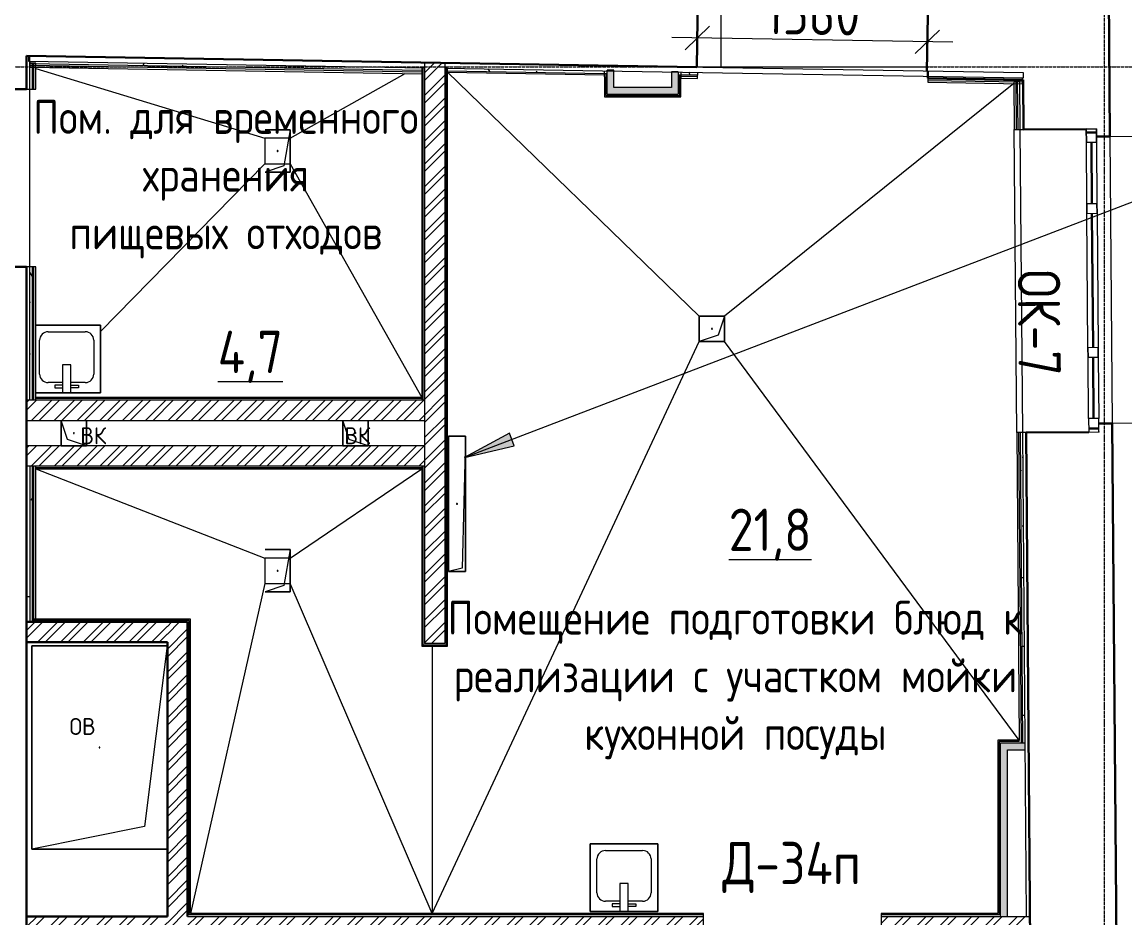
# Model space of a CAD drawing. Header units: millimetres. Extents: x 504091 to 2165846, y 135022 to 442887.
# Drawn here: x 1449105 to 1455621, y 336338 to 341631 of the extents above; entities that cross this region are included whole.
import ezdxf

# ---------------------------------------------------------------- set-up
doc = ezdxf.new("R2010")
doc.units = ezdxf.units.MM
doc.linetypes.add('ADSK_Линия сетки', pattern=[25, 20, -2.5, 0, -2.5])
doc.linetypes.add('осеваяX2', pattern=[4, 2.5, -0.5, 0.5, -0.5])
doc.layers.get('Defpoints').update_dxf_attribs({"color": 255})
for name, color, linetype, lineweight in [('_ Окна', 7, 'Continuous', 30), ('Аннотация', 7, 'Continuous', 9), ('Марки дверей', 7, 'Continuous', 20), ('Марки окон', 7, 'Continuous', 20), ('Марки помещений', 7, 'Continuous', 20), ('Обобщенные модели', 7, 'Continuous', 18), ('Окна', 7, 'Continuous', 18), ('Оси', 165, 'осеваяX2', 13), ('Перекрытие', 7, 'Continuous', 18), ('размеры', 7, 'Continuous', 9), ('Сантехника', 7, 'Continuous', 18), ('Стены внутренние', 7, 'Continuous', 18), ('Стены наружные', 7, 'Continuous', 18), ('Стены несущие', 7, 'Continuous', 30), ('Стены отделка', 7, 'Continuous', 30), ('Стены штриховка', 7, 'Continuous', 18)]:
    doc.layers.add(name, color=color, linetype=linetype, lineweight=lineweight)
doc.styles.add('GOST Common_1', font='GOST_Common.ttf', dxfattribs={"width": 0.9, "height": 250})
doc.styles.add('GOST Common_2', font='GOST_Common.ttf', dxfattribs={"width": 0.9, "height": 200})
doc.styles.add('GOST Common_5', font='GOST_Common.ttf', dxfattribs={"height": 250})
doc.dimstyles.new('ADSK_Основной_2_5_мм_Округление_до_1_мм', dxfattribs={"dimscale": 304.8, "dimtxt": 251.428749, "dimasz": 0.463911, "dimexe": 0.492126, "dimexo": 0.492126, "dimgap": 0.098425, "dimtad": 1, "dimdec": 0, "dimdsep": 46, "dimtxsty": 'GOST Common_1', "dimblk1": 'OBLIQUE', "dimblk2": 'OBLIQUE', "dimsah": 1, "dimcen": 0.09, "dimdle": 0.492126, "dimazin": 2, "dimtfac": 1, "dimtdec": 4, "dimtix": 1, "dimtmove": 0, "dimatfit": 3, "dimfxl": 0, "dimtvp": 1, "dimtolj": 1, "dimtzin": 0, "dimlwd": 20, "dimlwe": 20, "dimarcsym": 0})
pattern_1 = [(45, (1368096.43, 304821.34), (-67.35192, 67.35192), []), (45, (1368141.33, 304821.34), (-67.35192, 67.35192), [])]
pattern_2 = [(0, (1400150.29, 304821.34), (406.4, 101.6), [33.528, -271.272, 33.528, -271.272, -1625.6]), (0, (1400150.29, 304821.34), (406.4, 101.6), [-609.6, 33.528, -576.072, 33.528, -271.272, -711.2]), (0, (1400150.29, 304821.34), (406.4, 101.6), [-1524, 33.528, -169.672, 33.528, -474.472]), (120, (1400302.69, 304872.14), (-291.18818, 301.15272), [33.528, -271.272, 33.528, -271.272, -1625.6]), (120, (1400302.69, 304872.14), (-291.18818, 301.15272), [-609.6, 33.528, -576.072, 33.528, -271.272, -711.2]), (120, (1400302.69, 304872.14), (-291.18818, 301.15272), [-1524, 33.528, -169.672, 33.528, -474.472]), (240, (1400353.49, 305075.34), (-115.21182, -402.75272), [33.528, -271.272, 33.528, -271.272, -1625.6]), (240, (1400353.49, 305075.34), (-115.21182, -402.75272), [-609.6, 33.528, -576.072, 33.528, -271.272, -711.2]), (240, (1400353.49, 305075.34), (-115.21182, -402.75272), [-1524, 33.528, -169.672, 33.528, -474.472])]

# ---------------------------------------------------------------- blocks, each defined once
blk = doc.blocks.new('GM_Отверстие прямоугольное _в плите_ - Отверстие-1400855-План 1-го этажа')
at = {"layer": 'Обобщенные модели'}
for p, q in [((-75, -75), (-75, 75)), ((-75, 75), (75, 75)), ((75, 75), (-75, 75)), ((-75, 75), (-75, -75)), ((-37.5, 37.5), (75, 75)), ((75, 75), (75, -75)), ((75, -75), (75, 75)), ((-75, -75), (-37.5, 37.5)), ((75, -75), (-75, -75)), ((-75, -75), (75, -75))]:
    blk.add_line(p, q, dxfattribs=at)
for start, end in [(360, 180), (180, 360), (60, 165), (300, 360), (195, 270)]:
    blk.add_arc((0, 0), 2.5, start, end, dxfattribs=at)
blk = doc.blocks.new('GM_Отверстие прямоугольное _в плите_ - Отверстие-V16-План 1-го этажа')
at = {"layer": 'Обобщенные модели'}
for p, q in [((-75, -125), (-75, 125)), ((-75, 125), (73.3, 125)), ((73.3, 125), (-75, 125)), ((-75, 125), (-75, -125)), ((-75, -125), (-37.5, 87.5)), ((-37.5, 87.5), (73.3, 124.4)), ((73.3, -125), (-75, -125)), ((-75, -125), (73.3, -125))]:
    blk.add_line(p, q, dxfattribs=at)
for start, end in [(360, 180), (180, 360), (60, 165), (300, 360), (195, 270)]:
    blk.add_arc((0, 0), 2.5, start, end, dxfattribs=at)
blk = doc.blocks.new('GM_Отверстие прямоугольное _в плите_ - Отверстие-V19-План 1-го этажа')
at = {"layer": 'Обобщенные модели'}
for p, q in [((-75, -75), (-75, 75)), ((-75, 75), (74.7, 75)), ((74.7, 75), (-75, 75)), ((-75, 75), (-75, -75)), ((-37.5, 37.5), (74.7, 74.9)), ((-75, -75), (-37.5, 37.5)), ((74.7, -75), (-75, -75)), ((-75, -75), (74.7, -75))]:
    blk.add_line(p, q, dxfattribs=at)
for start, end in [(360, 180), (180, 360), (60, 165), (300, 360), (195, 270)]:
    blk.add_arc((0, 0), 2.5, start, end, dxfattribs=at)
blk = doc.blocks.new('GM_Отверстие прямоугольное _в плите_ - Отверстие-7234819-План 1-го этажа')
at = {"layer": 'Обобщенные модели'}
for p, q in [((-400, -600), (-400, 600)), ((-400, 600), (400, 600)), ((400, 600), (-400, 600)), ((-400, 600), (-400, -600)), ((-266.7, 466.7), (400, 600)), ((400, 600), (400, -600)), ((400, -600), (400, 600)), ((-400, -600), (-266.7, 466.7)), ((400, -600), (-400, -600)), ((-400, -600), (400, -600))]:
    blk.add_line(p, q, dxfattribs=at)
for start, end in [(360, 180), (180, 360), (60, 165), (300, 360), (195, 270)]:
    blk.add_arc((0, 0), 2.5, start, end, dxfattribs=at)
blk = doc.blocks.new('GM_Отверстие прямоугольное _в плите_ - Отверстие-V23-План 1-го этажа')
at = {"layer": 'Обобщенные модели'}
for p, q in [((-75, -75), (-75, 75)), ((-75, 75), (74.7, 75)), ((74.7, 75), (-75, 75)), ((-75, 75), (-75, -75)), ((-37.5, 37.5), (74.7, 74.9)), ((-75, -75), (-37.5, 37.5)), ((74.7, -75), (-75, -75)), ((-75, -75), (74.7, -75))]:
    blk.add_line(p, q, dxfattribs=at)
for start, end in [(360, 180), (180, 360), (60, 165), (300, 360), (195, 270)]:
    blk.add_arc((0, 0), 2.5, start, end, dxfattribs=at)
blk = doc.blocks.new('окно трехпол с фрамугой - 1750-2320_h___нов_-4200170-План 1-го этажа')
at = {"layer": '_ Окна', "lineweight": 18}
for p, q in [((-895, 115), (-895, 175)), ((-895, 175), (-815, 175)), ((-815, 175), (-815, 115)), ((-455, 115), (-455, 175)), ((-455, 175), (-395, 175)), ((-395, 175), (-395, 115)), ((395, 115), (395, 175)), ((395, 175), (455, 175)), ((455, 175), (455, 115)), ((815, 175), (815, 115)), ((895, 175), (815, 175)), ((895, 115), (895, 175)), ((-815, 115), (-895, 115)), ((-395, 115), (-455, 115)), ((455, 115), (395, 115)), ((815, 115), (895, 115))]:
    blk.add_line(p, q, dxfattribs=at)
at = {"layer": '_ Окна'}
for p, q in [((-875, 115), (-875, 175)), ((-815, 145), (-455, 145)), ((-395, 145), (395, 145)), ((455, 145), (815, 145)), ((875, 115), (875, 175))]:
    blk.add_line(p, q, dxfattribs=at)
at = {"layer": 'Окна'}
for p, q in [((-895, 175), (-895, 115)), ((-815, 175), (-895, 175)), ((-815, 175), (-455, 175)), ((-395, 175), (-455, 175)), ((-395, 175), (395, 175)), ((455, 175), (395, 175)), ((455, 175), (815, 175)), ((895, 175), (815, 175)), ((895, 115), (895, 175)), ((-895, 115), (-815, 115)), ((-455, 115), (-815, 115)), ((-455, 115), (-395, 115)), ((395, 115), (-395, 115)), ((395, 115), (455, 115)), ((815, 115), (455, 115)), ((815, 115), (895, 115))]:
    blk.add_line(p, q, dxfattribs=at)
blk = doc.blocks.new('SND_2D_Раковина - 400х400-V72-План 1-го этажа')
at = {"layer": 'Сантехника'}
for p, q in [((200, 180), (-200, 180)), ((-200, 180), (-200, -220)), ((-200, -220), (-200, 180)), ((-200, 180), (200, 180)), ((-70, 150), (-25, 150)), ((-70, 135), (-70, 150)), ((-25, 135), (-70, 135)), ((-25, 180), (-25, 15)), ((25, 15), (25, 180)), ((70, 150), (25, 150)), ((25, 135), (70, 135)), ((70, 135), (70, 150)), ((200, -220), (200, 180)), ((200, 180), (200, -220)), ((-160, -130), (-160, 70)), ((-110, 120), (-25, 120)), ((25, 120), (110, 120)), ((160, 70), (160, -130)), ((-25, 15), (25, 15)), ((110, -180), (-110, -180)), ((-200, -220), (200, -220)), ((200, -220), (-200, -220))]:
    blk.add_line(p, q, dxfattribs=at)
for centre, start, end in [((-110, 70), 90, 180), ((110, 70), 0, 90), ((-110, -130), 180, 270), ((110, -130), 270, 0)]:
    blk.add_arc(centre, 50, start, end, dxfattribs=at)
blk = doc.blocks.new('SND_2D_Раковина - 400х400-V73-План 1-го этажа')
at = {"layer": 'Сантехника'}
for p, q in [((182.4, 180), (-200, 180)), ((-200, 180), (-200, -220)), ((-200, -220), (-200, 180)), ((-200, 180), (182.4, 180)), ((-70, 150), (-25, 150)), ((-70, 135), (-70, 150)), ((-25, 135), (-70, 135)), ((-25, 180), (-25, 15)), ((25, 15), (25, 180)), ((70, 150), (25, 150)), ((25, 135), (70, 135)), ((70, 135), (70, 150)), ((-160, -130), (-160, 70)), ((-110, 120), (-25, 120)), ((25, 120), (110, 120)), ((160, 70), (160, -130)), ((-25, 15), (25, 15)), ((110, -180), (-110, -180)), ((-200, -220), (182.4, -220)), ((182.4, -220), (-200, -220))]:
    blk.add_line(p, q, dxfattribs=at)
for centre, start, end in [((-110, 70), 90, 180), ((110, 70), 0, 90), ((-110, -130), 180, 270), ((110, -130), 270, 0)]:
    blk.add_arc(centre, 50, start, end, dxfattribs=at)
blk = doc.blocks.new('GM_Отверстие прямоугольное _в плите_ - Отверстие-6089194-План 1-го этажа')
at = {"layer": 'Обобщенные модели'}
for p, q in [((-50, -400), (-50, 400)), ((-50, 400), (50, 400)), ((50, 400), (-50, 400)), ((-50, 400), (-50, -400)), ((-30, 380), (50, 400)), ((50, 400), (50, -400)), ((50, -400), (50, 400)), ((-50, -400), (-30, 380)), ((50, -400), (-50, -400)), ((-50, -400), (50, -400))]:
    blk.add_line(p, q, dxfattribs=at)
for start, end in [(360, 180), (180, 360), (60, 165), (300, 360), (195, 270)]:
    blk.add_arc((0, 0), 2.5, start, end, dxfattribs=at)
blk = doc.blocks.new('_Oblique')
at = {"color": 0, "linetype": 'ByBlock', "lineweight": -2}
blk.add_line((-0.5, -0.5), (0.5, 0.5), dxfattribs=at)
blk = doc.blocks.new('*D2760')
at = {"layer": 'Defpoints', "color": 0, "lineweight": 20, "transparency": 16777216}
for p in [(1453093.9, 341536.6), (1453092.2, 341436.7), (1454452, 341413.7)]:
    blk.add_point(p, dxfattribs=at)
at = {"layer": 'размеры', "color": 0, "transparency": 16777216}
for p, q in [((1453094.7, 341586.7), (1453096.4, 341686.6)), ((1454454.5, 341563.7), (1454456.2, 341663.6)), ((1454603.7, 341511.1), (1452943.9, 341539.2))]:
    blk.add_line(p, q, dxfattribs=at)
at = {"layer": 'размеры', "color": 0, "transparency": 16777216, "xscale": 141.4, "yscale": 141.4, "zscale": 141.4}
for p, rotation in [((1453093.9, 341536.6), 179.0310363374394), ((1454453.7, 341513.6), 359.0310363374394)]:
    blk.add_blockref('_Oblique', p, dxfattribs=dict(at, rotation=rotation))
at = {"layer": 'размеры', "color": 0, "lineweight": 20, "transparency": 16777216, "insert": (1453776.4, 341680.1), "char_height": 250, "width": 700.591, "attachment_point": 5, "rotation": 359.03104, "style": 'GOST Common_1'}
blk.add_mtext('\\A1;1360', dxfattribs=at)

msp = doc.modelspace()

# ---------------------------------------------------------------- hatches: boundary and pattern name
at = {"layer": 'Аннотация', "lineweight": 9}
msp.add_hatch(color=256, dxfattribs=at).paths.add_polyline_path([(1451718.335, 339057.443), (1452012.6073, 339127.8964), (1451984.3456, 339201.6591)])
at = {"layer": 'Стены внутренние', "lineweight": 9}
h = msp.add_hatch(dxfattribs=at)
h.set_pattern_fill('FP_12', color=256, style=0, pattern_type=2)
h.set_pattern_definition(pattern_2)
h.paths.add_polyline_path([(1451436.7245, 341346.2497), (1451436.9208, 341361.2485), (1449151.1787, 341399.9078), (1449151.1787, 341384.9056), (1451402.3926, 341346.8304)])
h = msp.add_hatch(dxfattribs=at)
h.set_pattern_fill('FP_12', color=256, style=0, pattern_type=2)
h.set_pattern_definition(pattern_2)
h.paths.add_polyline_path([(1449151.1787, 339327.124), (1449158.6787, 339327.124), (1449158.6787, 339333.524), (1449166.1787, 339333.524), (1449166.1787, 340184.3441), (1449151.1787, 340184.3441), (1449151.1787, 339333.524)])
h.paths.add_polyline_path([(1449166.1787, 341234.3441), (1449166.1787, 341364.6491), (1449151.1787, 341364.9028), (1449151.1787, 341234.3441)])
h = msp.add_hatch(dxfattribs=at)
h.set_pattern_fill('FP_12', color=256, style=0, pattern_type=2)
h.set_pattern_definition(pattern_2)
h.paths.add_polyline_path([(1452546.2405, 341327.4842), (1452546.2405, 341342.4864), (1451616.9524, 341358.2036), (1451616.6987, 341343.2058), (1452525.8687, 341327.8288)])
at = {"layer": 'Стены внутренние'}
for points in [[(1452562.1405, 341244.9088), (1452602.1405, 341244.9088), (1452602.1405, 341341.5409), (1452562.1405, 341342.2174), (1452562.1405, 341317.7095)], [(1452982.1405, 341244.9088), (1452982.1405, 341335.1139), (1452942.1405, 341335.7904), (1452942.1405, 341244.9088), (1452973.7782, 341244.9088)], [(1452657.5772, 341204.9088), (1452982.1405, 341204.9088), (1452982.1405, 341244.9088), (1452562.1405, 341244.9088), (1452562.1405, 341204.9088), (1452651.8853, 341204.9088)], [(1454926.6198, 336347.624), (1454926.6198, 337372.0884), (1454886.6198, 337372.0884), (1454886.6198, 336347.624)], [(1454926.6198, 337332.0884), (1455032.0981, 337332.0884), (1455031.7746, 337372.0884), (1454926.6198, 337372.0884)]]:
    msp.add_hatch(color=256, dxfattribs=at).paths.add_polyline_path(points)
at = {"layer": 'Стены внутренние', "lineweight": 9}
h = msp.add_hatch(dxfattribs=at)
h.set_pattern_fill('FP_12', color=256, style=0, pattern_type=2)
h.set_pattern_definition(pattern_2)
h.paths.add_polyline_path([(1455016.2125, 341285.709), (1455016.2125, 341290.4064), (1454456.7549, 341300.6138), (1454457.4239, 341295.1599), (1455013.7753, 341285.7503)])
h.paths.add_polyline_path([(1453096.4871, 341318.1778), (1453096.7408, 341333.1756), (1452998.0405, 341334.845), (1452998.0405, 341319.8428), (1453053.6616, 341318.9021)])
h = msp.add_hatch(dxfattribs=at)
h.set_pattern_fill('FP_12', color=256, style=0, pattern_type=2)
h.set_pattern_definition(pattern_2)
h.paths.add_polyline_path([(1455016.7096, 337380.0586), (1455031.7091, 337380.1799), (1455016.9458, 339205.5826), (1455001.9521, 339204.7444), (1455016.3569, 337423.6783)])
h.paths.add_polyline_path([(1454987.4698, 340995.4027), (1455002.468, 340995.6858), (1454999.6526, 341265.9863), (1454985.2836, 341265.7119), (1454987.4688, 340995.524)])
h = msp.add_hatch(dxfattribs=at)
h.set_pattern_fill('FP_12', color=256, style=0, pattern_type=2)
h.set_pattern_definition(pattern_2)
h.paths.add_polyline_path([(1449151.1787, 338006.9034), (1449157.1787, 338006.9034), (1449166.1787, 338066.9034), (1449166.1787, 339078.624), (1449158.6787, 339078.624), (1449158.6787, 339087.624), (1449151.1787, 339087.624), (1449151.1787, 338045.2603)])
at = {"layer": 'Стены штриховка'}
h = msp.add_hatch(dxfattribs=at)
h.set_pattern_fill('ANSI32', color=256, scale=10)
h.set_pattern_definition(pattern_1)
h.paths.add_polyline_path([(1451602.8208, 341388.4469), (1451482.8208, 341390.4765), (1451482.8208, 337959.7469), (1451602.8208, 337959.7469)])
h.paths.add_polyline_path([(1451482.8208, 339385.28), (1451475.8717, 339397.624), (1449131.1787, 339397.624), (1449131.1787, 339277.624), (1451482.8208, 339277.624)])
h.paths.add_polyline_path([(1451482.8208, 339127.624), (1449131.1787, 339127.624), (1449131.1787, 339007.624), (1451482.8208, 339007.624)])
h = msp.add_hatch(dxfattribs=at)
h.set_pattern_fill('ANSI32', color=256, scale=10)
h.set_pattern_definition(pattern_1)
h.paths.add_polyline_path([(1449359.1107, 337966.9034), (1449963.2863, 337966.9547), (1449962.566, 338086.9034), (1449131.1787, 338086.9034), (1449131.1787, 337966.9034), (1449162.566, 337966.9034)])
h = msp.add_hatch(dxfattribs=at)
h.set_pattern_fill('ANSI32', color=256, scale=10)
h.set_pattern_definition(pattern_1)
h.paths.add_polyline_path([(1453130.4914, 336347.624), (1450083.7498, 336347.624), (1450083.7498, 336227.624), (1453130.4914, 336227.624)])
h.paths.add_polyline_path([(1455060.0608, 336347.624), (1454180.4914, 336347.624), (1454180.4914, 336227.624), (1455060.8696, 336227.624)])
h.paths.add_polyline_path([(1449963.2863, 336227.624), (1450083.2863, 336227.624), (1450083.2863, 338086.9034), (1449963.2863, 338086.9034), (1449963.2863, 336347.624)])
h = msp.add_hatch(dxfattribs=at)
h.set_pattern_fill('ANSI32', color=256, scale=10)
h.set_pattern_definition(pattern_1)
h.paths.add_polyline_path([(1449359.1107, 336227.624), (1449963.2863, 336227.624), (1449962.566, 336347.624), (1449131.1787, 336347.624), (1449131.1787, 336227.624)])

# ---------------------------------------------------------------- linework, layer by layer
at = {"layer": 'Аннотация', "lineweight": 9}
for p, q in [((1451718.335, 339057.443), (1456493.9605, 340887.1989)), ((1451984.3456, 339201.6591), (1451718.335, 339057.443)), ((1452012.6073, 339127.8964), (1451984.3456, 339201.6591)), ((1451718.335, 339057.443), (1452012.6073, 339127.8964))]:
    msp.add_line(p, q, dxfattribs=at)
at = {"layer": 'Оси', "linetype": 'ADSK_Линия сетки'}
for p, q in [((1455499.8592, 300469.847), (1455499.8592, 349044.3426)), ((1390035.5654, 341366.3441), (1456265.2939, 341366.3441))]:
    msp.add_line(p, q, dxfattribs=at)
at = {"layer": 'Перекрытие'}
for p, q in [((1453233.2507, 342067.2142), (1453233.2507, 341360.8711)), ((1449186.1787, 341355.7004), (1450539.7413, 340944.0722)), ((1450689.7413, 340944.0722), (1451368.0274, 341327.4087)), ((1453106.1787, 339894.0722), (1451618.7208, 341334.1703)), ((1453090.9998, 341366.3441), (1454451.1943, 341366.3441)), ((1454965.2697, 341267.3447), (1453256.1787, 339894.0722)), ((1449151.1787, 340184.3441), (1449151.1787, 341234.3441)), ((1450689.7413, 340944.0722), (1450539.7413, 340944.0722)), ((1450539.7413, 340944.0722), (1450539.7413, 340794.0722)), ((1450689.7413, 340794.0722), (1450689.7413, 340944.0722)), ((1450539.7413, 340794.0722), (1449568.5951, 339803.5646)), ((1450539.7413, 340794.0722), (1450689.7413, 340794.0722)), ((1450689.7413, 340794.0722), (1451466.9208, 339413.524)), ((1451527.8208, 336363.524), (1453106.1787, 339744.0722)), ((1454996.6449, 337387.9884), (1453256.1787, 339744.0722)), ((1449186.1787, 338991.724), (1450539.7413, 338464.0722)), ((1450689.7413, 338464.0722), (1451466.9208, 338991.724)), ((1450689.7413, 338464.0722), (1450539.7413, 338464.0722)), ((1450539.7413, 338464.0722), (1450539.7413, 338314.0722)), ((1450689.7413, 338314.0722), (1450689.7413, 338464.0722)), ((1450539.7413, 338314.0722), (1450099.1863, 336363.524)), ((1450539.7413, 338314.0722), (1450689.7413, 338314.0722)), ((1451527.8208, 336363.524), (1450689.7413, 338314.0722)), ((1451527.8208, 337943.8469), (1451527.8208, 336363.524))]:
    msp.add_line(p, q, dxfattribs=at)
at = {"layer": 'Стены внутренние'}
for p, q in [((1454981.947, 339205.2995), (1454967.4704, 340995.241)), ((1455016.9458, 339205.5826), (1455002.4693, 340995.524)), ((1455532.8159, 340954.8119), (1455546.5241, 339259.8673))]:
    msp.add_line(p, q, dxfattribs=at)
at = {"layer": 'Стены наружные'}
msp.add_line((1455547.2435, 339259.8731), (1455533.5353, 340954.8177), dxfattribs=at)
at = {"layer": 'Стены несущие'}
for p, q in [((1455532.8159, 340954.8119), (1455473.2471, 348320.1494)), ((1453090.948, 341363.2779), (1453099.1507, 341848.2692)), ((1454458.1942, 341780.2163), (1454450.7535, 341340.2792)), ((1449131.1787, 341430.2503), (1449131.1787, 341234.3441)), ((1449131.1787, 341430.2503), (1453090.948, 341363.2779)), ((1454450.7535, 341340.2792), (1454457.4239, 341340.1664)), ((1454457.4239, 341340.1664), (1454456.7423, 341299.8688)), ((1454456.7423, 341299.8688), (1455020.0855, 341290.3408)), ((1455022.4686, 340995.6858), (1455020.0855, 341290.3408)), ((1448621.1787, 341234.3441), (1449131.1787, 341234.3441)), ((1455022.4686, 340995.6858), (1455392.4565, 340998.6781)), ((1455452.8185, 340954.1649), (1455532.8159, 340954.8119)), ((1449131.1787, 340184.3441), (1448621.1787, 340184.3441)), ((1449131.1787, 335776.3441), (1449131.1787, 340184.3441)), ((1455546.5241, 339259.8673), (1455466.5267, 339259.2203)), ((1455573.9292, 335871.3795), (1455546.5241, 339259.8673)), ((1455406.9331, 339208.7367), (1455036.9452, 339205.7443)), ((1455063.7033, 335897.254), (1455036.9452, 339205.7443)), ((1455466.9392, 339208.222), (1455466.9311, 339209.2219)), ((1449131.1787, 338086.9034), (1450083.2863, 338086.9034)), ((1450083.2863, 338086.9034), (1450083.2863, 336347.624)), ((1449131.1787, 337966.9034), (1449963.2863, 337966.9034)), ((1449963.2863, 337966.9034), (1449963.2863, 336347.624)), ((1449963.2863, 336347.624), (1449131.1787, 336347.624))]:
    msp.add_line(p, q, dxfattribs=at)
at = {"layer": 'Стены отделка', "lineweight": 9}
for p, q in [((1455473.9665, 348320.1494), (1455533.5353, 340954.8177)), ((1449151.1787, 341430.2503), (1449131.1787, 341430.2503)), ((1449143.3161, 341430.0451), (1449142.8088, 341400.0493)), ((1449142.8088, 341400.0493), (1451482.8208, 341360.4722)), ((1452651.8853, 341370.7039), (1449143.3161, 341430.0451)), ((1449151.1787, 341399.9078), (1449150.5868, 341364.9128)), ((1449151.1787, 341387.124), (1449151.1787, 341430.2503)), ((1451482.8208, 341390.9839), (1451482.8208, 337959.7469)), ((1449150.5868, 341364.9128), (1451466.9208, 341325.7361)), ((1449186.1787, 341387.124), (1449151.1787, 341387.124)), ((1449186.1787, 341234.3441), (1449186.1787, 341387.124)), ((1451466.9208, 341360.9796), (1451466.9208, 339397.624)), ((1451602.8208, 341388.4469), (1451602.8208, 337959.7469)), ((1451602.8208, 341358.4426), (1452651.378, 341340.7081)), ((1451618.7208, 341358.4426), (1451602.8208, 341358.4426)), ((1451618.7208, 337943.8469), (1451618.7208, 341358.4426)), ((1452546.2405, 341324.8494), (1452546.2405, 341342.4864)), ((1452602.1405, 341345.6312), (1452562.1405, 341345.6312)), ((1452562.1405, 341204.9088), (1452562.1405, 341345.6312)), ((1452602.1405, 341244.9088), (1452602.1405, 341345.6312)), ((1452651.378, 341340.7081), (1455021.968, 341300.6138)), ((1455022.4753, 341330.6095), (1452651.8853, 341370.7039)), ((1452942.1405, 341335.7904), (1452942.1405, 341244.9088)), ((1452982.1405, 341335.7904), (1452942.1405, 341335.7904)), ((1452982.1405, 341335.7904), (1452982.1405, 341204.9088)), ((1452998.0405, 341334.845), (1452998.0405, 341317.4769)), ((1453096.1489, 341298.1806), (1453096.7408, 341333.1756)), ((1455021.968, 341300.6138), (1455022.4753, 341330.6095)), ((1452562.1405, 341324.8494), (1452546.2405, 341324.8494)), ((1452546.2405, 341307.4814), (1452546.2405, 341189.0088)), ((1452998.0405, 341317.4769), (1452982.1405, 341317.4769)), ((1452998.0405, 341299.84), (1453096.1489, 341298.1806)), ((1452998.0405, 341189.0088), (1452998.0405, 341299.84)), ((1454456.5463, 341310.1769), (1454455.9544, 341275.1819)), ((1454455.9544, 341275.1819), (1455015.8743, 341265.7119)), ((1455000.186, 341277.8334), (1454965.1872, 341277.5503)), ((1454965.1872, 341277.5503), (1454967.4704, 340995.241)), ((1455020.0879, 341290.0512), (1455000.0885, 341289.8895)), ((1455002.4693, 340995.524), (1455000.0885, 341289.8895)), ((1455015.8743, 341265.7119), (1455016.4662, 341300.7069)), ((1449131.1787, 341234.3441), (1449186.1787, 341234.3441)), ((1452562.1405, 341204.9088), (1452982.1405, 341204.9088)), ((1452942.1405, 341244.9088), (1452602.1405, 341244.9088)), ((1452546.2405, 341189.0088), (1452998.0405, 341189.0088)), ((1454967.4704, 340995.241), (1455022.4686, 340995.6858)), ((1455533.5353, 340954.8177), (1455683.5303, 340956.0308)), ((1449186.1787, 340184.3441), (1449131.1787, 340184.3441)), ((1449186.1787, 339397.624), (1449186.1787, 340184.3441)), ((1451482.8208, 339397.624), (1449131.1787, 339397.624)), ((1451466.9208, 339413.524), (1449186.1787, 339413.524)), ((1449131.1787, 339277.624), (1451482.8208, 339277.624)), ((1455697.2386, 339261.0862), (1455547.2435, 339259.8731)), ((1455547.2435, 339259.8731), (1455574.6486, 335871.3854)), ((1455036.9452, 339205.7443), (1454981.947, 339205.2995)), ((1454981.947, 339205.2995), (1454996.6449, 337387.9884)), ((1455040.0602, 336347.624), (1455016.9458, 339205.5826)), ((1451482.8208, 339127.624), (1449131.1787, 339127.624)), ((1451482.8208, 339007.624), (1449131.1787, 339007.624)), ((1449151.1787, 339007.624), (1449151.1787, 338086.9034)), ((1449186.1787, 338102.8034), (1449186.1787, 339007.624)), ((1449186.1787, 338991.724), (1451466.9208, 338991.724)), ((1451466.9208, 339007.624), (1451466.9208, 337943.8469)), ((1449131.1787, 338238.0711), (1449151.1787, 338238.0711)), ((1450099.1863, 338102.8034), (1449175.1787, 338102.8034)), ((1450099.1863, 336363.524), (1450099.1863, 338102.8034)), ((1451466.9208, 337943.8469), (1451618.7208, 337943.8469)), ((1451602.8208, 337959.7469), (1451482.8208, 337959.7469)), ((1454870.7198, 337387.9884), (1454870.7198, 336363.524)), ((1454996.6449, 337387.9884), (1454870.7198, 337387.9884)), ((1454886.6198, 336347.624), (1454886.6198, 337372.0884)), ((1454886.6198, 337372.0884), (1455031.7746, 337372.0884)), ((1454926.6198, 336347.624), (1454926.6198, 337332.0884)), ((1454926.6198, 337332.0884), (1455032.0981, 337332.0884)), ((1453130.4914, 336363.524), (1450099.1863, 336363.524)), ((1453130.4914, 336212.624), (1453130.4914, 336363.524)), ((1454870.7198, 336363.524), (1454180.4914, 336363.524)), ((1454180.4914, 336363.524), (1454180.4914, 336212.624))]:
    msp.add_line(p, q, dxfattribs=at)
at = {"layer": 'Стены штриховка'}
for p, q in [((1449150.7728, 341375.9112), (1451466.9208, 341336.7377)), ((1449150.925, 341384.9099), (1451466.9208, 341345.739)), ((1449151.1787, 341234.3441), (1449151.1787, 341387.124)), ((1449166.1787, 341234.3441), (1449166.1787, 341387.124)), ((1449175.1787, 341234.3441), (1449175.1787, 341387.124)), ((1451473.8208, 341360.9796), (1451473.8208, 339397.624)), ((1451611.8208, 337950.7469), (1451611.8208, 341358.4426)), ((1451616.5465, 341334.207), (1452546.2405, 341318.4829)), ((1451616.6987, 341343.2058), (1452546.2405, 341327.4842)), ((1452546.2405, 341307.4814), (1452546.2405, 341324.8494)), ((1452553.1405, 341324.8494), (1452553.1405, 341195.9088)), ((1452991.1405, 341195.9088), (1452991.1405, 341317.4769)), ((1452998.0405, 341319.8428), (1453096.4871, 341318.1778)), ((1452998.0405, 341317.4769), (1452998.0405, 341299.84)), ((1452998.0405, 341310.8415), (1453096.3349, 341309.1791)), ((1454456.1404, 341286.1804), (1455016.0603, 341276.7103)), ((1454456.2926, 341295.1791), (1455016.2125, 341285.709)), ((1454976.1868, 341277.6393), (1454978.4701, 340995.3299)), ((1454985.1865, 341277.7121), (1454987.4698, 340995.4027)), ((1452553.1405, 341195.9088), (1452991.1405, 341195.9088)), ((1449151.1787, 339397.624), (1449151.1787, 340184.3441)), ((1449166.1787, 339397.624), (1449166.1787, 340184.3441)), ((1449175.1787, 339397.624), (1449175.1787, 340184.3441)), ((1451466.9208, 339406.624), (1449186.1787, 339406.624)), ((1454992.9466, 339205.3885), (1455007.7738, 337372.0884)), ((1455001.9463, 339205.4613), (1455016.7741, 337372.0884)), ((1449166.1787, 338086.9034), (1449166.1787, 339007.624)), ((1449175.1787, 338086.9034), (1449175.1787, 339007.624)), ((1449186.1787, 338998.624), (1451466.9208, 338998.624)), ((1451473.8208, 339007.624), (1451473.8208, 337950.7469)), ((1450092.2863, 338095.9034), (1449175.1787, 338095.9034)), ((1450092.2863, 336356.624), (1450092.2863, 338095.9034)), ((1451473.8208, 337950.7469), (1451611.8208, 337950.7469)), ((1454877.6198, 337381.0884), (1454877.6198, 336356.624)), ((1454996.7007, 337381.0884), (1454877.6198, 337381.0884)), ((1454996.7007, 337381.0884), (1454996.6449, 337387.9884)), ((1450083.2863, 336347.624), (1453130.4914, 336347.624)), ((1453130.4914, 336356.624), (1450092.2863, 336356.624)), ((1454877.6198, 336356.624), (1454180.4914, 336356.624)), ((1454180.4914, 336347.624), (1455060.0608, 336347.624))]:
    msp.add_line(p, q, dxfattribs=at)

# ---------------------------------------------------------------- block references
at = {"layer": 'Обобщенные модели'}
for name, p, rotation in [('GM_Отверстие прямоугольное _в плите_ - Отверстие-V16-План 1-го этажа', (1450614.7413, 340869.0722), 180), ('GM_Отверстие прямоугольное _в плите_ - Отверстие-1400855-План 1-го этажа', (1453181.1787, 339819.0722), 180), ('GM_Отверстие прямоугольное _в плите_ - Отверстие-V19-План 1-го этажа', (1449411.1787, 339202.624), 89.99999999999955), ('GM_Отверстие прямоугольное _в плите_ - Отверстие-V23-План 1-го этажа', (1451074.7413, 339202.9624), 89.99999999999955), ('GM_Отверстие прямоугольное _в плите_ - Отверстие-6089194-План 1-го этажа', (1451674.8708, 338784.674), 180), ('GM_Отверстие прямоугольное _в плите_ - Отверстие-V16-План 1-го этажа', (1450614.7413, 338389.0722), 180), ('GM_Отверстие прямоугольное _в плите_ - Отверстие-7234819-План 1-го этажа', (1449562.566, 337344.7201), 180)]:
    msp.add_blockref(name, p, dxfattribs=dict(at, rotation=rotation))
at = {"layer": 'Окна', "rotation": 270.4633818725635}
msp.add_blockref('окно трехпол с фрамугой - 1750-2320_h___нов_-4200170-План 1-го этажа', (1455284.6985, 340102.7774), dxfattribs=at)
at = {"layer": 'Сантехника', "rotation": 180}
for name, p in [('SND_2D_Раковина - 400х400-V73-План 1-го этажа', (1449368.5951, 339620.7586)), ('SND_2D_Раковина - 400х400-V72-План 1-го этажа', (1452661.5226, 336556.3991))]:
    msp.add_blockref(name, p, dxfattribs=at)

# ---------------------------------------------------------------- texts
at = {"layer": 'Аннотация', "color": 251, "lineweight": 9, "true_color": 0x4b4b4b, "char_height": 100, "width": 156.348, "attachment_point": 1, "line_spacing_factor": 1.022766, "style": 'GOST Common_5'}
for s, insert in [('\\pt360,720,1080,1440,1800,2160,2520,2880,3240,3600,3960,4320,4680,5040,5400,5760,6120,6480,6840,7200,7560,7920,8280,8640,9000,9360,9720,10080,10440,10800,11160,11520;ВК', (1449449.3184, 339236.7543)), ('\\pt360,720,1080,1440,1800,2160,2520,2880,3240,3600,3960,4320,4680,5040,5400,5760,6120,6480,6840,7200,7560,7920,8280,8640,9000,9360,9720,10080,10440,10800,11160,11520;ВК', (1451009.3184, 339236.7543)), ('\\pt360,720,1080,1440,1800,2160,2520,2880,3240,3600,3960,4320,4680,5040,5400,5760,6120,6480,6840,7200,7560,7920,8280,8640,9000,9360,9720,10080,10440,10800,11160,11520;ОВ', (1449384.6975, 337519.1094))]:
    msp.add_mtext(s, dxfattribs=dict(at, insert=insert))
at = {"layer": 'Марки дверей', "lineweight": 9, "insert": (1453652.0769, 336636.6173), "char_height": 250, "width": 869.4, "attachment_point": 5, "line_spacing_factor": 1.022766, "style": 'GOST Common_2'}
msp.add_mtext('\\pt450,900,1350,1800,2250,2700,3150,3600,4050,4500,4950,5400,5850,6300,6750,7200,7650,8100,8550,9000,9450,9900,10350,10800,11250,11700,12150,12600,13050,13500,13950,14400;Д-34п', dxfattribs=at)
at = {"layer": 'Марки окон', "lineweight": 9, "insert": (1455114.9472, 339855.1691), "char_height": 250, "width": 684.9, "attachment_point": 5, "rotation": 270.46338187, "line_spacing_factor": 1.022766, "style": 'GOST Common_2'}
msp.add_mtext('\\pt450,900,1350,1800,2250,2700,3150,3600,4050,4500,4950,5400,5850,6300,6750,7200,7650,8100,8550,9000,9450,9900,10350,10800,11250,11700,12150,12600,13050,13500,13950,14400;ОК-7', dxfattribs=at)
at = {"layer": 'Марки помещений', "lineweight": 9, "attachment_point": 5, "line_spacing_factor": 1.022766, "style": 'GOST Common_2'}
for s, insert, char_height, width in [('\\pt360,720,1080,1440,1800,2160,2520,2880,3240,3600,3960,4320,4680,5040,5400,5760,6120,6480,6840,7200,7560,7920,8280,8640,9000,9360,9720,10080,10440,10800,11160,11520;Пом. для временного хранения\\Pпищевых отходов', (1450308.8262, 340701.9692), 200, 2809.813967), ('\\pt450,900,1350,1800,2250,2700,3150,3600,4050,4500,4950,5400,5850,6300,6750,7200,7650,8100,8550,9000,9450,9900,10350,10800,11250,11700,12150,12600,13050,13500,13950,14400;{\\L4,7}', (1450453.5035, 339653.0209), 250, 423), ('\\pt450,900,1350,1800,2250,2700,3150,3600,4050,4500,4950,5400,5850,6300,6750,7200,7650,8100,8550,9000,9450,9900,10350,10800,11250,11700,12150,12600,13050,13500,13950,14400;{\\L21,8}', (1453524.9129, 338602.0679), 250, 518.4), ('\\pt360,720,1080,1440,1800,2160,2520,2880,3240,3600,3960,4320,4680,5040,5400,5760,6120,6480,6840,7200,7560,7920,8280,8640,9000,9360,9720,10080,10440,10800,11160,11520;Помещение подготовки блюд к\\Pреализации с участком мойки\\Pкухонной посуды', (1453319.9854, 337743.8294), 200, 4274.1)]:
    msp.add_mtext(s, dxfattribs=dict(at, insert=insert, char_height=char_height, width=width))

# ---------------------------------------------------------------- dimensions: what is measured, and where the dimension line sits
at = {"layer": 'размеры', "lineweight": 20}
dim = msp.add_linear_dim(base=(1453093.8801, 341536.643), p1=(1454451.9948, 341413.6737), p2=(1453092.1893, 341436.6724), angle=359.03103634, dimstyle='ADSK_Основной_2_5_мм_Округление_до_1_мм', override={"dimpost": '<>', "dimfxl": 1360, "dimlwd": 65535, "dimlwe": 65535}, dxfattribs=at)
dim.commit()
dim.dimension.update_dxf_attribs({"geometry": '*D2760', "text_midpoint": (1453776.4041, 341680.1215)})

doc.saveas('drawing.dxf')
